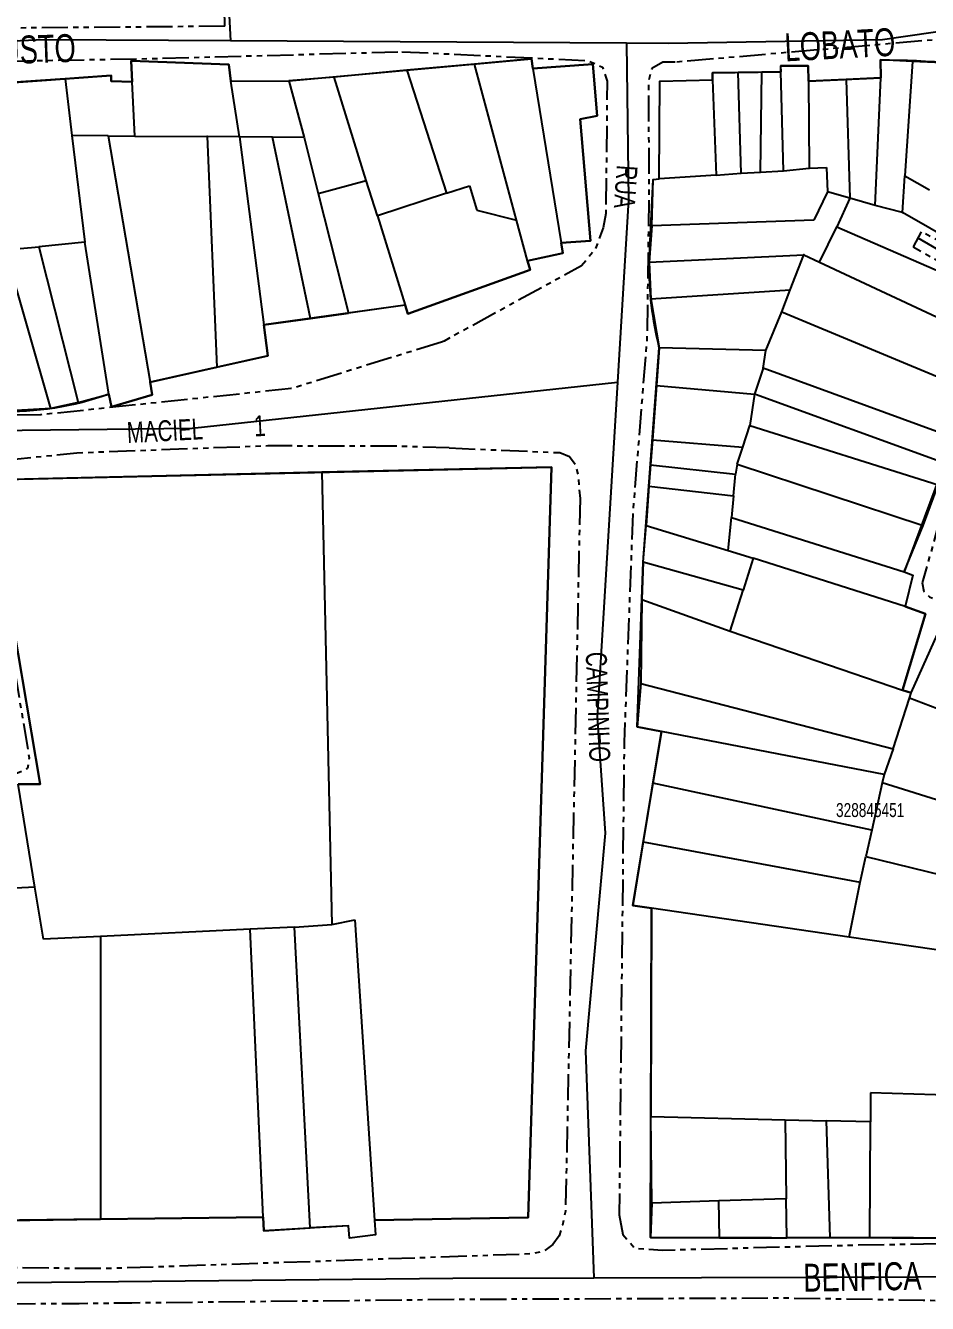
# Model space of a CAD drawing. Extents: x 203614 to 206284, y 4847494 to 4848495.
# Drawn here: x 205389.1 to 205518.4, y 4847971 to 4848154.1 of the extents above; entities that cross this region are included whole.
import ezdxf

# ---------------------------------------------------------------- set-up
doc = ezdxf.new("R2010")
doc.units = 0
doc.header["$LTSCALE"] = 1.5
doc.header["$MEASUREMENT"] = 0
doc.linetypes.add('PHANTOMX2', pattern=[5, 2.5, -0.5, 0.5, -0.5, 0.5, -0.5])
for name, color, linetype in [('CD-MALHA-LOTES', 40, 'CONTINUOUS'), ('CD_TXT_QUADRA', 7, 'CONTINUOUS'), ('RU-QUADRAS', 210, 'CONTINUOUS'), ('SV-EIXO-RUA-N-PAV', 6, 'CONTINUOUS'), ('SV-RUA-NAO-PAV-S-GUIA-C-GUIA', 7, 'PHANTOMX2'), ('SV-TXT-RUA-N-PAV-S-GUIA-C-GUIA', 7, 'CONTINUOUS')]:
    doc.layers.add(name, color=color, linetype=linetype)
doc.styles.add('ARIAL', font='ARIAL.TTF')

msp = doc.modelspace()

# ---------------------------------------------------------------- linework, layer by layer
at = {"layer": 'CD-MALHA-LOTES'}
for p, q in [((205418.26, 4848148.53), (205404.3, 4848149.02)), ((205404.3, 4848149.02), (205404.44, 4848146.01)), ((205418.58, 4848146.12), (205418.26, 4848148.53)), ((205453.5, 4848148.57), (205443.82, 4848147.68)), ((205461.67, 4848149.31), (205453.5, 4848148.57)), ((205459.54, 4848126.22), (205453.5, 4848148.57)), ((205461.86, 4848147.95), (205461.67, 4848149.31)), ((205470.48, 4848148.56), (205461.86, 4848147.95)), ((205461.86, 4848147.95), (205465.94, 4848122.95)), ((205471.1, 4848141.16), (205470.48, 4848148.56)), ((205501.35, 4848148.32), (205497.38, 4848148.32)), ((205497.38, 4848148.32), (205497.4, 4848147.46)), ((205501.4, 4848146.1), (205501.35, 4848148.32)), ((205516.3, 4848148.95), (205511.7, 4848149.18)), ((205511.7, 4848149.18), (205511.75, 4848146.58)), ((205516.3, 4848148.95), (205515.2, 4848132.57)), ((205523.06, 4848148.65), (205516.3, 4848148.95)), ((205394.8, 4848146.47), (205384.8, 4848145.76)), ((205401.41, 4848146.94), (205394.8, 4848146.47)), ((205394.8, 4848146.47), (205395.79, 4848138.33)), ((205401.41, 4848146.13), (205401.41, 4848146.94)), ((205404.44, 4848146.01), (205401.41, 4848146.13)), ((205418.58, 4848146.12), (205426.88, 4848146.19)), ((205419.83, 4848138.13), (205418.58, 4848146.12)), ((205433.36, 4848146.71), (205426.88, 4848146.19)), ((205426.88, 4848146.19), (205429.09, 4848138.05)), ((205443.82, 4848147.68), (205433.36, 4848146.71)), ((205437.99, 4848131.88), (205433.36, 4848146.71)), ((205443.82, 4848147.68), (205449.48, 4848130.05)), ((205479.98, 4848132.12), (205480.09, 4848146.13)), ((205480.09, 4848146.13), (205487.62, 4848146.31)), ((205491.29, 4848147.38), (205487.6, 4848147.33)), ((205487.6, 4848147.33), (205487.62, 4848146.31)), ((205487.62, 4848146.31), (205488.13, 4848132.63)), ((205494.68, 4848147.42), (205491.29, 4848147.38)), ((205491.73, 4848132.92), (205491.29, 4848147.38)), ((205494.51, 4848133.07), (205494.68, 4848147.42)), ((205497.4, 4848147.46), (205494.68, 4848147.42)), ((205497.82, 4848133.29), (205497.4, 4848147.46)), ((205506.76, 4848146.34), (205501.4, 4848146.1)), ((205511.75, 4848146.58), (205506.76, 4848146.34)), ((205506.76, 4848146.34), (205507.32, 4848129.34)), ((205510.93, 4848128.31), (205511.75, 4848146.58)), ((205404.79, 4848138.25), (205404.44, 4848146.01)), ((205501.4, 4848146.1), (205501.48, 4848133.65)), ((205468.67, 4848140.69), (205471.1, 4848141.16)), ((205470.13, 4848123.25), (205468.67, 4848140.69)), ((205401, 4848138.29), (205395.79, 4848138.33)), ((205395.79, 4848138.33), (205397.64, 4848123.06)), ((205401, 4848138.29), (205406.99, 4848102.98)), ((205401, 4848138.29), (205404.79, 4848138.25)), ((205404.79, 4848138.25), (205415.17, 4848138.17)), ((205419.83, 4848138.13), (205415.17, 4848138.17)), ((205415.17, 4848138.17), (205416.58, 4848105.15)), ((205424.56, 4848138.09), (205419.83, 4848138.13)), ((205419.83, 4848138.13), (205423.29, 4848111.2)), ((205430, 4848112.13), (205424.56, 4848138.09)), ((205429.09, 4848138.05), (205424.56, 4848138.09)), ((205429.09, 4848138.05), (205431.11, 4848130.04)), ((205497.82, 4848133.29), (205501.48, 4848133.65)), ((205501.48, 4848133.65), (205503.94, 4848133.76)), ((205503.94, 4848133.76), (205504.1, 4848130.25)), ((205431.11, 4848130.04), (205437.99, 4848131.88)), ((205439.58, 4848126.8), (205437.99, 4848131.88)), ((205478.92, 4848125.41), (205479.1, 4848132.04)), ((205479.1, 4848132.04), (205479.98, 4848132.12)), ((205488.13, 4848132.63), (205479.98, 4848132.12)), ((205488.13, 4848132.63), (205491.73, 4848132.92)), ((205491.73, 4848132.92), (205494.51, 4848133.07)), ((205494.51, 4848133.07), (205497.82, 4848133.29)), ((205514.84, 4848127.28), (205515.2, 4848132.57)), ((205515.2, 4848132.57), (205518.71, 4848130.54)), ((205431.11, 4848130.04), (205435.45, 4848112.89)), ((205449.48, 4848130.05), (205439.58, 4848126.8)), ((205449.48, 4848130.05), (205452.79, 4848131.14)), ((205452.79, 4848131.14), (205453.82, 4848127.62)), ((205504.1, 4848130.25), (205502.14, 4848126.22)), ((205507.32, 4848129.34), (205504.1, 4848130.25)), ((205507.32, 4848129.34), (205505.46, 4848125.23)), ((205510.93, 4848128.31), (205507.32, 4848129.34)), ((205514.84, 4848127.28), (205510.93, 4848128.31)), ((205439.58, 4848126.8), (205443.58, 4848114.02)), ((205453.82, 4848127.62), (205459.54, 4848126.22)), ((205461.11, 4848120.39), (205459.54, 4848126.22)), ((205502.14, 4848126.22), (205478.92, 4848125.41)), ((205533.26, 4848116.81), (205514.84, 4848127.28)), ((205478.92, 4848125.41), (205478.53, 4848120.18)), ((205502.94, 4848120.19), (205505.46, 4848125.23)), ((205505.46, 4848125.23), (205531.68, 4848113.81)), ((205388.38, 4848122.12), (205391.06, 4848122.39)), ((205397.64, 4848123.06), (205391.06, 4848122.39)), ((205391.06, 4848122.39), (205396.66, 4848100.07)), ((205401.1, 4848101.25), (205397.64, 4848123.06)), ((205465.94, 4848122.95), (205470.13, 4848123.25)), ((205466.17, 4848121.45), (205465.94, 4848122.95)), ((205392.78, 4848099.2), (205386.28, 4848121.9)), ((205461.11, 4848120.39), (205466.17, 4848121.45)), ((205478.53, 4848120.18), (205500.7, 4848121.24)), ((205498.75, 4848116.22), (205500.7, 4848121.24)), ((205500.7, 4848121.24), (205502.94, 4848120.19)), ((205443.96, 4848112.79), (205461.46, 4848119.1)), ((205461.46, 4848119.1), (205461.11, 4848120.39)), ((205478.53, 4848120.18), (205478.78, 4848114.95)), ((205502.94, 4848120.19), (205527.79, 4848108.55)), ((205478.78, 4848114.95), (205498.75, 4848116.22)), ((205497.55, 4848113.07), (205498.75, 4848116.22)), ((205443.58, 4848114.02), (205435.45, 4848112.89)), ((205443.58, 4848114.02), (205443.96, 4848112.79)), ((205478.78, 4848114.95), (205479.99, 4848107.9)), ((205423.29, 4848111.2), (205430, 4848112.13)), ((205430, 4848112.13), (205435.45, 4848112.89)), ((205495.25, 4848107.5), (205497.55, 4848113.07)), ((205497.55, 4848113.07), (205524.77, 4848101.72)), ((205423.86, 4848106.77), (205423.29, 4848111.2)), ((205479.99, 4848107.9), (205479.59, 4848102.52)), ((205495.25, 4848107.5), (205479.99, 4848107.9)), ((205416.58, 4848105.15), (205423.86, 4848106.77)), ((205494.87, 4848105.01), (205495.25, 4848107.5)), ((205406.99, 4848102.98), (205416.58, 4848105.15)), ((205494.87, 4848105.01), (205493.65, 4848101.26)), ((205522.23, 4848094.99), (205494.87, 4848105.01)), ((205407.29, 4848101.18), (205406.99, 4848102.98)), ((205479.59, 4848102.52), (205479, 4848094.71)), ((205479.59, 4848102.52), (205493.65, 4848101.26)), ((205396.66, 4848100.07), (205401.1, 4848101.25)), ((205401.1, 4848101.25), (205401.47, 4848099.45)), ((205401.47, 4848099.45), (205407.29, 4848101.18)), ((205493.65, 4848101.26), (205492.95, 4848096.76)), ((205493.8, 4848101.205725), (205493.65, 4848101.26)), ((205520.9, 4848091.4), (205493.8, 4848101.205725)), ((205392.78, 4848099.2), (205385.24, 4848098.76)), ((205396.66, 4848100.07), (205392.78, 4848099.2)), ((205491.96, 4848093.69), (205492.95, 4848096.76)), ((205492.95, 4848096.76), (205519.96, 4848088.28)), ((205479, 4848094.71), (205478.71, 4848091.12)), ((205479, 4848094.71), (205491.96, 4848093.69)), ((205491.14, 4848091.22), (205491.96, 4848093.69)), ((205491.14, 4848091.22), (205490.92, 4848089.79)), ((205491.14, 4848091.22), (205517.81, 4848082.45)), ((205431.63, 4848090.07), (205383.84, 4848088.97)), ((205464.54, 4848090.82), (205431.63, 4848090.07)), ((205431.63, 4848090.07), (205433.06, 4848025.26)), ((205461.21, 4847983.27), (205464.54, 4848090.82)), ((205478.71, 4848091.12), (205478.5, 4848088.09)), ((205478.71, 4848091.12), (205490.92, 4848089.79)), ((205490.63, 4848086.7), (205490.92, 4848089.79)), ((205383.84, 4848088.97), (205391.25, 4848045.36)), ((205478.5, 4848088.09), (205478.09, 4848082.43)), ((205478.5, 4848088.09), (205490.63, 4848086.7)), ((205517.81, 4848082.45), (205519.96, 4848088.28)), ((205490.63, 4848086.7), (205490.35, 4848083.61)), ((205477.68, 4848077.19), (205478.09, 4848082.43)), ((205478.09, 4848082.43), (205489.88, 4848078.86)), ((205489.88, 4848078.86), (205490.35, 4848083.61)), ((205490.35, 4848083.61), (205515.12, 4848075.79)), ((205515.12, 4848075.79), (205517.81, 4848082.45)), ((205489.88, 4848078.86), (205493.47, 4848077.78)), ((205477.68, 4848077.19), (205477.47, 4848071.84)), ((205492, 4848073.16), (205477.68, 4848077.19)), ((205493.47, 4848077.78), (205492, 4848073.16)), ((205515.24, 4848070.83), (205493.47, 4848077.78)), ((205515.12, 4848075.79), (205516.34, 4848075.32)), ((205516.34, 4848075.32), (205515.24, 4848070.83)), ((205490.15, 4848067.32), (205492, 4848073.16)), ((205477.47, 4848071.84), (205477.36, 4848059.82)), ((205477.47, 4848071.84), (205490.15, 4848067.32)), ((205514.86, 4848058.84), (205518.16, 4848069.77)), ((205518.16, 4848069.77), (205515.24, 4848070.83)), ((205516.08, 4848058.45), (205521.54, 4848070.58)), ((205490.15, 4848067.32), (205514.86, 4848058.84)), ((205477.36, 4848059.82), (205476.84, 4848053.6)), ((205477.36, 4848059.82), (205513.5, 4848050.44)), ((205516.08, 4848058.45), (205514.86, 4848058.84)), ((205515.85, 4848057.72), (205516.08, 4848058.45)), ((205513.5, 4848050.44), (205515.85, 4848057.72)), ((205519.89, 4848056.19), (205515.85, 4848057.72)), ((205476.84, 4848053.6), (205480.3, 4848052.93)), ((205480.3, 4848052.93), (205479.05, 4848045.52)), ((205512.22, 4848046.78), (205480.3, 4848052.93)), ((205513.5, 4848050.44), (205512.22, 4848046.78)), ((205479.05, 4848045.52), (205477.67, 4848037.11)), ((205510.44, 4848038.78), (205479.05, 4848045.52)), ((205511.95, 4848045.57), (205510.44, 4848038.78)), ((205512.22, 4848046.78), (205511.95, 4848045.57)), ((205521.26, 4848042.63), (205511.95, 4848045.57)), ((205390.49, 4848030.6), (205388.09, 4848045.36)), ((205391.25, 4848045.36), (205388.09, 4848045.36)), ((205510.44, 4848038.78), (205509.59, 4848034.99)), ((205477.67, 4848037.11), (205476.18, 4848027.99)), ((205477.67, 4848037.11), (205508.78, 4848031.34)), ((205508.78, 4848031.34), (205509.59, 4848034.99)), ((205509.59, 4848034.99), (205557.72, 4848023.32)), ((205507.23, 4848023.45), (205508.78, 4848031.34)), ((205390.49, 4848030.6), (205382.69, 4848030.25)), ((205391.7, 4848023.15), (205390.49, 4848030.6)), ((205476.18, 4848027.99), (205478.89, 4848027.58)), ((205478.89, 4848027.58), (205478.79, 4847997.76)), ((205507.23, 4848023.45), (205478.89, 4848027.58)), ((205427.69, 4848024.89), (205433.06, 4848025.26)), ((205433.06, 4848025.26), (205436.33, 4848025.91)), ((205436.33, 4848025.91), (205439.15, 4847982.91)), ((205399.87, 4848023.55), (205391.7, 4848023.15)), ((205421.36, 4848024.59), (205399.87, 4848023.55)), ((205399.87, 4848023.55), (205399.87, 4847983.02)), ((205427.69, 4848024.89), (205421.36, 4848024.59)), ((205423.21, 4847983.3), (205421.36, 4848024.59)), ((205429.96, 4847981.77), (205427.69, 4848024.89)), ((205524.78, 4848020.88), (205507.23, 4848023.45)), ((205549.46, 4847999.84), (205510.26, 4848001.16)), ((205510.26, 4848001.16), (205510.26, 4847996.96)), ((205478.79, 4847997.76), (205498.06, 4847997.28)), ((205478.9, 4847985.34), (205478.79, 4847997.76)), ((205498.06, 4847997.28), (205503.91, 4847997.12)), ((205498.06, 4847997.28), (205498.19, 4847985.96)), ((205510.26, 4847996.96), (205503.91, 4847997.12)), ((205503.91, 4847997.12), (205504.46, 4847980.41)), ((205510.16, 4847980.44), (205510.26, 4847996.96)), ((205478.9, 4847985.34), (205478.75, 4847980.39)), ((205488.54, 4847985.64), (205478.9, 4847985.34)), ((205498.19, 4847985.96), (205488.54, 4847985.64)), ((205488.62, 4847980.35), (205488.54, 4847985.64)), ((205498.3, 4847980.38), (205498.19, 4847985.96)), ((205399.87, 4847983.02), (205423.21, 4847983.3)), ((205423.21, 4847983.3), (205423.3, 4847981.37)), ((205439.15, 4847982.91), (205461.21, 4847983.27)), ((205386.36, 4847982.86), (205399.87, 4847983.02)), ((205423.3, 4847981.37), (205429.96, 4847981.77)), ((205435.45, 4847982.1), (205429.96, 4847981.77)), ((205435.56, 4847980.33), (205435.45, 4847982.1)), ((205439.15, 4847982.91), (205439.29, 4847980.78)), ((205439.29, 4847980.78), (205435.56, 4847980.33)), ((205478.75, 4847980.39), (205488.62, 4847980.35)), ((205488.62, 4847980.35), (205498.3, 4847980.38)), ((205504.46, 4847980.41), (205498.3, 4847980.38)), ((205504.46, 4847980.41), (205510.16, 4847980.44)), ((205510.16, 4847980.44), (205530.72, 4847980.27))]:
    msp.add_line(p, q, dxfattribs=at)
for p in [(205433.36, 4848146.71), (205415.17, 4848138.17), (205501.48, 4848133.65), (205514.84, 4848127.28), (205397.64, 4848123.06), (205397.64, 4848123.06), (205500.7, 4848121.24), (205478.78, 4848114.95), (205478.78, 4848114.95), (205406.99, 4848102.98), (205493.65, 4848101.26), (205493.65, 4848101.26), (205493.65, 4848101.26), (205492.95, 4848096.76), (205478.09, 4848082.43)]:
    msp.add_point(p, dxfattribs=at)
at = {"layer": 'RU-QUADRAS', "color": 6, "linetype": 'Continuous'}
for points in [[(205384.8, 4848145.76), (205401.41, 4848146.94), (205401.41, 4848146.13), (205404.44, 4848146.01), (205404.3, 4848149.02), (205418.26, 4848148.53), (205418.58, 4848146.12), (205426.88, 4848146.19), (205461.67, 4848149.31), (205461.86, 4848147.95), (205470.48, 4848148.56), (205471.1, 4848141.16), (205468.67, 4848140.69), (205470.13, 4848123.25), (205465.94, 4848122.95), (205466.17, 4848121.45), (205461.11, 4848120.39), (205461.46, 4848119.1), (205443.96, 4848112.79), (205443.58, 4848114.02), (205423.29, 4848111.2), (205423.86, 4848106.77), (205406.99, 4848102.98), (205407.29, 4848101.18), (205401.47, 4848099.45), (205401.1, 4848101.25, -0.0919038447), (205385.24, 4848098.76)], [(205530.72, 4847980.27), (205478.75, 4847980.39), (205478.89, 4848027.58), (205476.18, 4848027.99), (205480.3, 4848052.93), (205476.84, 4848053.6), (205477.68, 4848077.19), (205479.99, 4848107.9, -0.0611813297), (205478.53, 4848120.18), (205479.1, 4848132.04), (205479.98, 4848132.12), (205480.09, 4848146.13), (205487.64, 4848146.31), (205487.6, 4848147.33), (205497.4, 4848147.46), (205497.4, 4848148.32), (205501.35, 4848148.32), (205501.4, 4848146.1), (205511.75, 4848146.58), (205511.7, 4848149.18, -0.0397544092), (205532.29, 4848147.48)], [(205524.77, 4848101.72), (205515.12, 4848075.79), (205516.34, 4848075.32), (205515.24, 4848070.83), (205518.16, 4848069.77), (205514.86, 4848058.84), (205516.08, 4848058.45), (205521.54, 4848070.58, -0.0276873932)]]:
    msp.add_lwpolyline(points, format="xyb", dxfattribs=at)
msp.add_lwpolyline([(205388.09, 4848045.36), (205391.25, 4848045.36), (205383.84, 4848088.97), (205464.54, 4848090.82), (205461.21, 4847983.27), (205439.15, 4847982.91), (205439.29, 4847980.78), (205435.56, 4847980.33), (205435.45, 4847982.1), (205423.3, 4847981.37), (205423.21, 4847983.3), (205357.22, 4847982.5)], dxfattribs=at)
at = {"layer": 'SV-EIXO-RUA-N-PAV', "flags": 128}
for points in [[(205416.904106, 4848197.716133), (205417.144721, 4848184.375366), (205417.117986, 4848178.46693), (205418.505582, 4848151.924977)], [(205620.350104, 4848114.894896), (205578.468077, 4848152.535705), (205564.659072, 4848157.650151), (205553.918734, 4848158.161596), (205550.958028, 4848157.685799), (205511.980274, 4848152.02426), (205481.293596, 4848151.512815), (205475.301239, 4848151.547057), (205418.505582, 4848151.924977), (205391.790786, 4848152.02426), (205328.824372, 4848149.390684), (205257.280847, 4848146.398369), (205249.723966, 4848146.105467), (205123.740455, 4848141.222385)], [(205475.301239, 4848151.547057), (205475.60041, 4848129.109233), (205474.01786, 4848102.997153), (205471.104532, 4848054.927238), (205472.228501, 4848038.348686), (205469.418577, 4848007.158529), (205470.623291, 4847974.631262)], [(205517.041211, 4848123.652695), (205533.942165, 4848113.890937), (205527.094364, 4848097.13568), (205519.955168, 4848073.824019), (205575.39312, 4848044.98433)], [(205130.28206, 4848091.649282), (205169.365236, 4848093.045109), (205249.387585, 4848094.159972), (205379.575223, 4848095.973731), (205384.554579, 4848096.043103), (205413.035521, 4848096.376214), (205474.01786, 4848102.997153)], [(204636.94, 4847962.16), (204644.993902, 4847962.480581), (204661.435089, 4847963.360222), (204689.749402, 4847964.834926), (204824.832271, 4847966.309629), (204838.37939, 4847967.018903), (204852.999113, 4847967.784333), (204904.613746, 4847966.899511), (204953.278972, 4847967.194452), (204996.045382, 4847970.143859), (205028.160556, 4847970.01914), (205071.992628, 4847969.848918), (205144.93514, 4847971.428901), (205194.540514, 4847972.503385), (205235.931599, 4847972.884131), (205299.244484, 4847973.093267), (205335.300992, 4847973.445038), (205450.401624, 4847974.567971), (205470.623291, 4847974.631262), (205547.783096, 4847974.872764)]]:
    msp.add_lwpolyline(points, dxfattribs=at)
at = {"layer": 'SV-RUA-NAO-PAV-S-GUIA-C-GUIA', "flags": 128}
for points in [[(205417.713813, 4848153.984416), (205417.67, 4848156.42), (205416.73, 4848177.4), (205416.31, 4848186.69), (205415.96, 4848194.65), (205415.86, 4848197.6), (205418.04, 4848197.82), (205418.33, 4848185.96), (205418.374531, 4848185.444766), (205428.414303, 4848185.708223), (205432.466201, 4848185.708223), (205432.466201, 4848183.694013)], [(205417.713813, 4848153.984416), (205380.967073, 4848153.673487), (205339.53606, 4848151.834923), (205333.583235, 4848151.797161), (205330.900894, 4848151.832226), (205329.989239, 4848152.458989), (205329.533412, 4848153.484601), (205329.41462, 4848154.072081)], [(205554.997601, 4848154.997007), (205553.794356, 4848154.997007), (205482.2654, 4848148.83848)], [(205391.315829, 4848098.323181), (205328.655522, 4848096.989959), (205314.298708, 4848096.898887), (205293.540588, 4848096.567113), (205268.377344, 4848096.55756), (205259.022903, 4848096.49822), (205252.496886, 4848096.392794), (205251.194984, 4848096.511149), (205250.129791, 4848097.221278), (205250.011436, 4848098.641535), (205250.346816, 4848117.384276), (205250.790816, 4848137.795578), (205250.784958, 4848140.766954), (205251.814207, 4848143.224644), (205253.257524, 4848144.084203), (205255.504689, 4848144.548671), (205266.509479, 4848144.668503), (205287.816125, 4848145.203852), (205305.067379, 4848146.113664), (205325.671958, 4848146.844654), (205347.874694, 4848147.885924), (205371.631637, 4848148.536863), (205389.336573, 4848149.049364), (205407.143291, 4848149.362416), (205443.103859, 4848150.340888)], [(205443.103859, 4848150.340888), (205469.796238, 4848149.060665), (205471.838304, 4848148.122028), (205472.518397, 4848146.101796), (205472.327773, 4848127.174502)], [(205482.2654, 4848148.83848), (205480.486774, 4848148.827197), (205478.909555, 4848147.936295), (205478.436136, 4848146.160974), (205478.498537, 4848129.95698), (205478.227259, 4848109.394195), (205476.194319, 4848084.219382), (205474.954136, 4848051.339874), (205474.240717, 4847983.651945)], [(205472.327773, 4848127.174502), (205471.926623, 4848125.093825), (205470.861431, 4848122.134956), (205468.8494, 4848119.649506), (205449.137049, 4848108.880788)], [(205573.147221, 4848049.417629), (205572.374282, 4848048.905629), (205571.507219, 4848048.967563), (205559.343422, 4848054.782647), (205523.447144, 4848073.678864), (205522.951679, 4848074.174329), (205522.642014, 4848075.165258), (205522.951679, 4848076.589719), (205528.667986, 4848095.216659), (205534.788502, 4848111.553844), (205535.988594, 4848113.997303), (205532.984839, 4848115.917229), (205527.472795, 4848119.075816), (205517.563501, 4848124.587861), (205516.386772, 4848122.35827), (205531.684244, 4848113.811504), (205531.99391, 4848112.882508), (205531.931977, 4848111.458047), (205524.852551, 4848097.784324), (205520.040824, 4848082.659162), (205517.687367, 4848074.220779), (205517.935099, 4848072.982117), (205518.740229, 4848072.23892), (205570.578223, 4848044.384514)], [(205448.748104, 4848108.73218), (205427.263751, 4848102.06759), (205427.151096, 4848102.053343)], [(205449.137049, 4848108.880788), (205448.748104, 4848108.73218)], [(205427.263751, 4848102.06759), (205391.627177, 4848098.339871), (205391.315829, 4848098.323181)], [(205449.845361, 4848093.56701), (205441.804124, 4848093.814433), (205423.883232, 4848093.84226), (205396.477592, 4848092.81801), (205383.536082, 4848091.494845), (205382.731959, 4848091.123711), (205382.42268, 4848090.195876), (205382.298969, 4848089.391753), (205382.59799, 4848088.209295), (205386.363521, 4848068.793273), (205389.658362, 4848049.141904), (205389.423016, 4848047.612157), (205388.569888, 4848047.170884), (205387.981523, 4848046.935538), (205383.182708, 4848046.48859)], [(205449.845361, 4848093.56701), (205465.742268, 4848092.886598), (205467.103093, 4848092.329897), (205467.969072, 4848091.154639), (205468.340206, 4848089.608247), (205468.630229, 4848086.301994)], [(205468.630229, 4848086.301994), (205466.546392, 4847984.175258), (205466.113402, 4847982.195876), (205465.618557, 4847980.649485), (205464.752577, 4847979.412371), (205463.515464, 4847978.484536), (205462.106109, 4847978.129809), (205460.051546, 4847977.989691), (205426.04853, 4847976.800556), (205400.642539, 4847975.939061), (205358.767461, 4847976.273711), (205306.691442, 4847976.093437), (205290.789095, 4847975.392276), (205290.689047, 4847975.391641), (205271.331159, 4847975.118773), (205254.522314, 4847975.112194), (205236.554449, 4847975.036365)], [(205474.240717, 4847983.651945), (205474.767738, 4847980.841167), (205476.501864, 4847978.859309), (205480.465582, 4847978.611576), (205507.769982, 4847979.319905), (205531.028855, 4847979.717566), (205539.921345, 4847979.850238), (205542.894133, 4847980.841167), (205544.662354, 4847982.455306)], [(205335.891305, 4847960.260225), (205336.009386, 4847964.27373), (205336.340206, 4847969.113402), (205336.835052, 4847970.041237), (205337.824742, 4847970.474227), (205339.309278, 4847970.597938), (205396.833642, 4847970.962554), (205404.386794, 4847971.060491), (205452.858068, 4847971.568064), (205497.68021, 4847971.752346), (205517.843682, 4847971.43004), (205535.656472, 4847971.042799), (205539.011966, 4847970.613871)]]:
    msp.add_lwpolyline(points, dxfattribs=at)

# ---------------------------------------------------------------- texts
at = {"layer": 'CD_TXT_QUADRA', "style": 'ARIAL', "width": 0.7}
msp.add_text('328845451', height=2, dxfattribs=at).set_placement((205505.33, 4848040.66))
at = {"layer": 'SV-TXT-RUA-N-PAV-S-GUIA-C-GUIA', "style": 'ARIAL', "width": 0.7}
for s, height, rotation, p in [('LOBATO', 4, 3, (205498.067068, 4848148.950718)), ('AUGUSTO', 4, 2, (205377.067596, 4848148.229678)), ('RUA', 3, 266, (205473.902956, 4848134.165709)), ('MACIEL         1', 3, 3, (205403.746064, 4848094.241832)), ('CAMPINHO', 3, 272, (205469.443667, 4848064.283067)), ('BENFICA', 4, 1, (205500.675085, 4847972.627538))]:
    msp.add_text(s, height=height, rotation=rotation, dxfattribs=at).set_placement(p)

doc.saveas('drawing.dxf')
